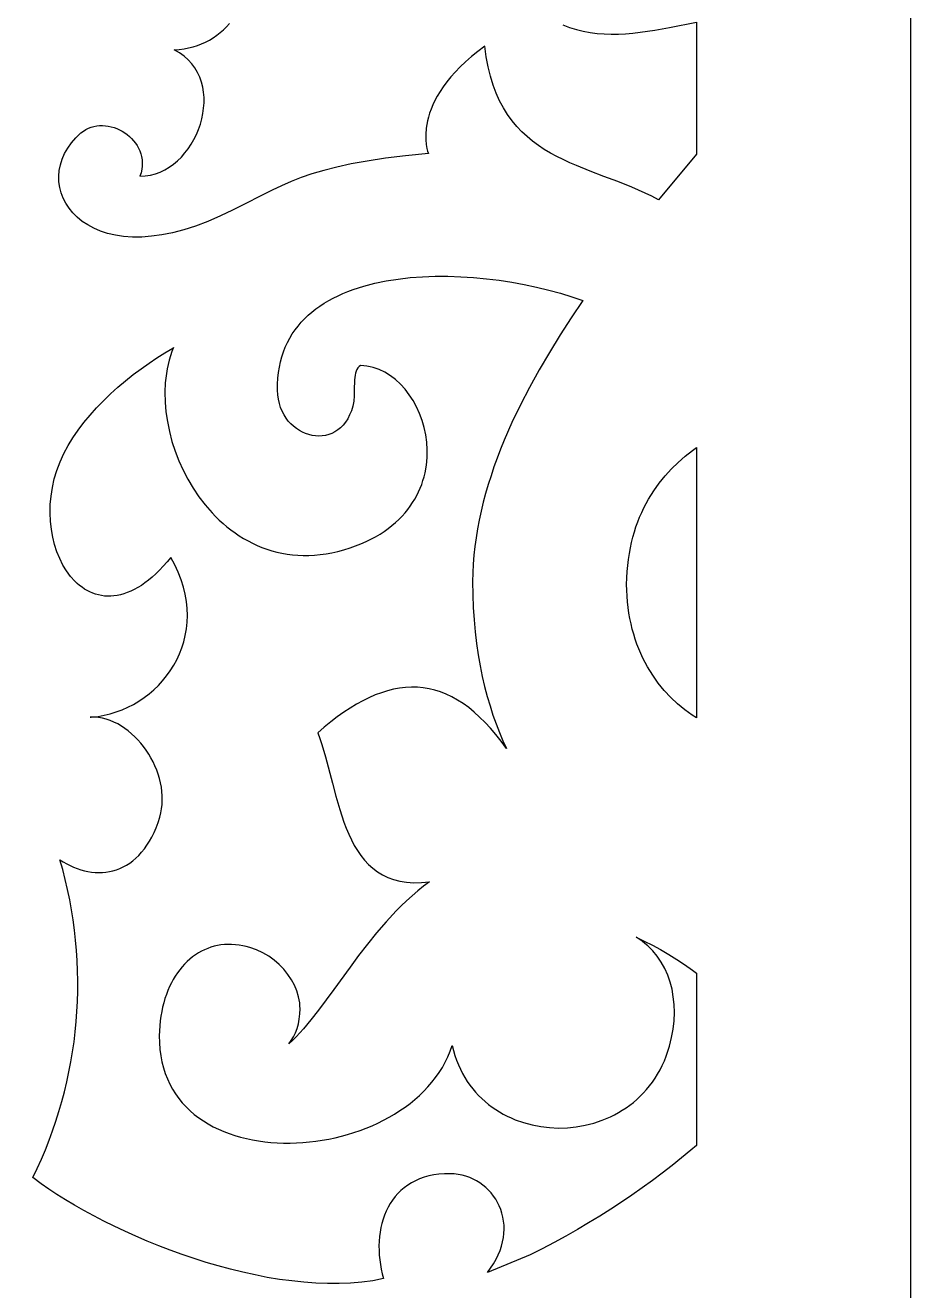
# Model space of a CAD drawing. Extents: x 2655 to 3655, y -2457 to -457.
# Drawn here: x 3448 to 3654.7, y -1436.6 to -1140.9 of the extents above; entities that cross this region are included whole.
import ezdxf

# ---------------------------------------------------------------- set-up
doc = ezdxf.new("R2010")
doc.units = 0
doc.layers.add('LAYER_1', color=18, linetype='CONTINUOUS')

msp = doc.modelspace()

# ---------------------------------------------------------------- linework, layer by layer
at = {"layer": 'LAYER_1'}
for points in [[(2654.71, -2456.51), (3654.71, -2456.51), (3654.71, -456.51), (2654.71, -456.51)], [(3549.64, -1199.66), (3552.64, -1199.85), (3555.64, -1200.13), (3558.62, -1200.5), (3561.58, -1200.95), (3564.5, -1201.49), (3567.37, -1202.1), (3570.19, -1202.78), (3572.93, -1203.53), (3575.59, -1204.35), (3578.15, -1205.23), (3575.45, -1209.24), (3572.85, -1213.28), (3570.35, -1217.34), (3567.97, -1221.42), (3565.71, -1225.52), (3563.59, -1229.63), (3561.62, -1233.76), (3559.81, -1237.89), (3558.97, -1239.96), (3558.18, -1242.03), (3557.42, -1244.1), (3556.72, -1246.17), (3556.06, -1248.24), (3555.46, -1250.31), (3554.9, -1252.38), (3554.4, -1254.45), (3553.95, -1256.51), (3553.56, -1258.58), (3553.22, -1260.64), (3552.94, -1262.7), (3552.72, -1264.75), (3552.56, -1266.8), (3552.47, -1268.85), (3552.43, -1270.9), (3552.43, -1270.9), (3552.47, -1273.97), (3552.59, -1276.96), (3552.77, -1279.86), (3553.03, -1282.67), (3553.35, -1285.39), (3553.74, -1288.03), (3554.18, -1290.58), (3554.68, -1293.05), (3555.23, -1295.43), (3555.84, -1297.74), (3556.49, -1299.96), (3557.18, -1302.11), (3557.91, -1304.17), (3558.68, -1306.16), (3559.48, -1308.08), (3560.31, -1309.91), (3559.08, -1308.22), (3557.84, -1306.64), (3556.59, -1305.16), (3555.34, -1303.8), (3554.07, -1302.54), (3552.8, -1301.39), (3551.51, -1300.35), (3550.22, -1299.41), (3548.92, -1298.58), (3547.6, -1297.85), (3546.28, -1297.22), (3544.95, -1296.69), (3543.61, -1296.27), (3542.26, -1295.94), (3540.91, -1295.72), (3539.54, -1295.59), (3538.16, -1295.56), (3536.77, -1295.63), (3535.37, -1295.79), (3533.96, -1296.05), (3532.54, -1296.4), (3531.12, -1296.85), (3529.68, -1297.39), (3528.23, -1298.02), (3526.77, -1298.74), (3525.3, -1299.55), (3523.82, -1300.45), (3522.33, -1301.44), (3520.83, -1302.51), (3519.31, -1303.67), (3517.79, -1304.92), (3516.26, -1306.25), (3516.26, -1306.25), (3516.76, -1307.59), (3517.23, -1308.98), (3518.11, -1311.88), (3519.72, -1317.97), (3520.53, -1321.06), (3521.41, -1324.12), (3522.39, -1327.08), (3522.93, -1328.51), (3523.51, -1329.9), (3524.13, -1331.24), (3524.81, -1332.52), (3525.54, -1333.74), (3526.33, -1334.9), (3527.19, -1335.97), (3528.11, -1336.97), (3529.12, -1337.88), (3530.2, -1338.7), (3531.37, -1339.41), (3532.63, -1340.02), (3533.99, -1340.51), (3535.44, -1340.89), (3537, -1341.13), (3538.68, -1341.25), (3540.47, -1341.22), (3542.35, -1341.05), (3540.94, -1342.09), (3539.6, -1343.17), (3538.3, -1344.29), (3537.02, -1345.45), (3535.78, -1346.64), (3534.57, -1347.86), (3532.23, -1350.38), (3529.99, -1352.97), (3527.85, -1355.62), (3525.79, -1358.29), (3523.81, -1360.95), (3520.03, -1366.17), (3516.43, -1371.05), (3514.68, -1373.29), (3512.95, -1375.37), (3511.22, -1377.26), (3510.35, -1378.12), (3509.49, -1378.92), (3510.07, -1378.11), (3510.59, -1377.24), (3511.05, -1376.3), (3511.43, -1375.3), (3511.74, -1374.23), (3511.96, -1373.11), (3512.1, -1371.92), (3512.14, -1370.68), (3512.14, -1370.68), (3512.11, -1369.99), (3512.05, -1369.3), (3511.94, -1368.6), (3511.79, -1367.91), (3511.39, -1366.55), (3510.83, -1365.21), (3510.14, -1363.91), (3509.31, -1362.66), (3508.36, -1361.48), (3507.29, -1360.37), (3506.11, -1359.35), (3504.82, -1358.43), (3503.43, -1357.62), (3501.96, -1356.94), (3500.4, -1356.39), (3499.59, -1356.17), (3498.76, -1355.99), (3497.91, -1355.85), (3497.05, -1355.75), (3496.17, -1355.69), (3495.28, -1355.68), (3495.28, -1355.68), (3494.47, -1355.72), (3493.66, -1355.8), (3492.87, -1355.93), (3492.09, -1356.11), (3491.32, -1356.33), (3490.57, -1356.6), (3489.83, -1356.91), (3489.11, -1357.27), (3488.4, -1357.67), (3487.72, -1358.11), (3487.05, -1358.59), (3486.4, -1359.11), (3485.78, -1359.68), (3485.18, -1360.28), (3484.6, -1360.92), (3484.04, -1361.6), (3483.51, -1362.31), (3483.01, -1363.07), (3482.53, -1363.85), (3482.09, -1364.68), (3481.67, -1365.53), (3481.28, -1366.42), (3480.92, -1367.35), (3480.6, -1368.3), (3480.31, -1369.29), (3480.05, -1370.31), (3479.83, -1371.36), (3479.64, -1372.43), (3479.49, -1373.54), (3479.38, -1374.67), (3479.31, -1375.83), (3479.28, -1377.02), (3479.28, -1377.02), (3479.3, -1378.62), (3479.42, -1380.18), (3479.61, -1381.67), (3479.89, -1383.11), (3480.24, -1384.5), (3480.66, -1385.83), (3481.16, -1387.1), (3481.73, -1388.32), (3482.37, -1389.49), (3483.07, -1390.6), (3483.83, -1391.66), (3484.65, -1392.67), (3485.53, -1393.62), (3486.47, -1394.52), (3487.45, -1395.37), (3488.49, -1396.17), (3489.57, -1396.91), (3490.7, -1397.6), (3491.87, -1398.25), (3493.08, -1398.84), (3494.33, -1399.38), (3495.61, -1399.87), (3496.93, -1400.31), (3498.27, -1400.7), (3499.64, -1401.04), (3501.04, -1401.34), (3502.46, -1401.58), (3503.9, -1401.78), (3505.35, -1401.92), (3506.82, -1402.03), (3508.31, -1402.08), (3509.8, -1402.08), (3511.3, -1402.04), (3512.8, -1401.96), (3514.31, -1401.82), (3515.81, -1401.64), (3517.32, -1401.42), (3518.82, -1401.15), (3520.31, -1400.84), (3521.78, -1400.48), (3523.25, -1400.07), (3524.7, -1399.63), (3526.14, -1399.13), (3527.55, -1398.6), (3528.94, -1398.02), (3530.31, -1397.4), (3531.64, -1396.74), (3532.95, -1396.04), (3534.22, -1395.29), (3535.46, -1394.5), (3536.66, -1393.67), (3537.83, -1392.8), (3538.94, -1391.89), (3540.01, -1390.94), (3541.04, -1389.95), (3542.01, -1388.92), (3542.93, -1387.85), (3543.8, -1386.74), (3544.61, -1385.6), (3545.36, -1384.41), (3546.04, -1383.19), (3546.66, -1381.92), (3547.21, -1380.63), (3547.69, -1379.29), (3547.69, -1379.29), (3547.98, -1380.46), (3548.31, -1381.6), (3548.69, -1382.7), (3549.11, -1383.77), (3549.57, -1384.8), (3550.07, -1385.79), (3550.61, -1386.74), (3551.19, -1387.66), (3551.8, -1388.54), (3552.45, -1389.38), (3553.13, -1390.19), (3553.84, -1390.96), (3554.58, -1391.69), (3555.36, -1392.39), (3556.15, -1393.05), (3556.98, -1393.67), (3557.83, -1394.25), (3558.7, -1394.8), (3559.59, -1395.31), (3560.5, -1395.79), (3561.43, -1396.22), (3562.38, -1396.62), (3564.32, -1397.31), (3566.32, -1397.84), (3568.35, -1398.23), (3570.41, -1398.47), (3572.48, -1398.56), (3574.56, -1398.49), (3576.63, -1398.28), (3578.69, -1397.92), (3580.71, -1397.41), (3582.69, -1396.74), (3584.62, -1395.93), (3585.56, -1395.46), (3586.48, -1394.96), (3587.38, -1394.42), (3588.26, -1393.84), (3589.12, -1393.22), (3589.96, -1392.57), (3590.77, -1391.88), (3591.56, -1391.15), (3592.31, -1390.38), (3593.04, -1389.57), (3593.74, -1388.73), (3594.4, -1387.85), (3595.03, -1386.93), (3595.63, -1385.97), (3596.19, -1384.97), (3596.71, -1383.94), (3597.19, -1382.86), (3597.63, -1381.75), (3598.03, -1380.6), (3598.39, -1379.41), (3598.39, -1379.41), (3598.88, -1377.41), (3599.23, -1375.44), (3599.45, -1373.5), (3599.53, -1371.59), (3599.48, -1369.72), (3599.29, -1367.91), (3598.98, -1366.15), (3598.54, -1364.46), (3597.97, -1362.83), (3597.28, -1361.29), (3596.47, -1359.82), (3595.53, -1358.45), (3594.48, -1357.17), (3593.3, -1356), (3592.67, -1355.45), (3592.01, -1354.93), (3591.32, -1354.45), (3590.61, -1353.99), (3592.52, -1354.87), (3594.43, -1355.84), (3596.33, -1356.89), (3598.22, -1358), (3600.08, -1359.17), (3601.93, -1360.39), (3603.75, -1361.65), (3604.71, -1362.35), (3604.71, -1402.63), (3603.4, -1403.75), (3601.22, -1405.56), (3598.99, -1407.35), (3596.71, -1409.11), (3594.39, -1410.85), (3592.03, -1412.56), (3589.62, -1414.25), (3587.16, -1415.91), (3584.66, -1417.54), (3582.11, -1419.15), (3579.52, -1420.73), (3576.88, -1422.28), (3574.19, -1423.81), (3571.46, -1425.31), (3568.69, -1426.78), (3565.87, -1428.23), (3555.87, -1432.29), (3555.87, -1432.29), (3556.64, -1431.28), (3557.32, -1430.26), (3557.91, -1429.24), (3558.41, -1428.21), (3558.84, -1427.19), (3559.18, -1426.18), (3559.44, -1425.17), (3559.63, -1424.16), (3559.74, -1423.17), (3559.78, -1422.2), (3559.76, -1421.24), (3559.66, -1420.3), (3559.5, -1419.38), (3559.28, -1418.48), (3559, -1417.61), (3558.66, -1416.77), (3558.26, -1415.96), (3557.81, -1415.19), (3557.31, -1414.45), (3556.76, -1413.74), (3556.17, -1413.08), (3555.53, -1412.47), (3554.84, -1411.9), (3554.12, -1411.37), (3553.36, -1410.9), (3552.56, -1410.48), (3551.74, -1410.12), (3550.88, -1409.82), (3549.99, -1409.57), (3549.07, -1409.39), (3548.14, -1409.28), (3547.18, -1409.23), (3547.18, -1409.23), (3545.85, -1409.26), (3544.57, -1409.36), (3543.36, -1409.53), (3542.2, -1409.77), (3541.1, -1410.08), (3540.06, -1410.45), (3539.08, -1410.88), (3538.15, -1411.37), (3537.28, -1411.92), (3536.46, -1412.51), (3535.7, -1413.16), (3534.99, -1413.86), (3534.34, -1414.6), (3533.74, -1415.39), (3533.19, -1416.21), (3532.7, -1417.07), (3532.25, -1417.97), (3531.86, -1418.89), (3531.53, -1419.85), (3531.24, -1420.84), (3531, -1421.84), (3530.82, -1422.87), (3530.68, -1423.92), (3530.6, -1424.98), (3530.56, -1426.06), (3530.57, -1427.15), (3530.63, -1428.25), (3530.74, -1429.35), (3530.89, -1430.46), (3531.09, -1431.56), (3531.34, -1432.66), (3531.63, -1433.76), (3531.63, -1433.76), (3529.13, -1434.23), (3526.56, -1434.57), (3523.94, -1434.79), (3521.26, -1434.9), (3518.55, -1434.9), (3515.79, -1434.8), (3513, -1434.6), (3510.18, -1434.3), (3507.34, -1433.92), (3504.49, -1433.45), (3501.63, -1432.89), (3498.76, -1432.26), (3495.9, -1431.56), (3493.05, -1430.79), (3490.21, -1429.95), (3487.39, -1429.06), (3484.6, -1428.11), (3481.84, -1427.11), (3479.13, -1426.07), (3476.45, -1424.98), (3473.83, -1423.86), (3471.26, -1422.7), (3468.76, -1421.52), (3466.32, -1420.31), (3463.96, -1419.08), (3461.68, -1417.84), (3459.48, -1416.59), (3457.38, -1415.33), (3455.38, -1414.08), (3453.48, -1412.82), (3451.69, -1411.57), (3449.72, -1410.16), (3450.76, -1408.01), (3451.74, -1405.84), (3452.67, -1403.64), (3453.55, -1401.43), (3454.37, -1399.19), (3455.14, -1396.94), (3455.85, -1394.68), (3456.52, -1392.39), (3457.12, -1390.1), (3457.68, -1387.79), (3458.18, -1385.46), (3458.63, -1383.13), (3459.02, -1380.79), (3459.36, -1378.44), (3459.64, -1376.08), (3459.87, -1373.71), (3460.05, -1371.34), (3460.17, -1368.97), (3460.23, -1366.59), (3460.24, -1364.21), (3460.2, -1361.83), (3460.1, -1359.44), (3459.95, -1357.06), (3459.74, -1354.69), (3459.47, -1352.31), (3459.15, -1349.94), (3458.78, -1347.58), (3458.35, -1345.22), (3457.86, -1342.87), (3457.32, -1340.53), (3456.72, -1338.2), (3456.07, -1335.88), (3456.85, -1336.39), (3457.65, -1336.85), (3458.46, -1337.26), (3459.28, -1337.64), (3460.11, -1337.96), (3460.94, -1338.24), (3461.78, -1338.47), (3462.62, -1338.65), (3463.47, -1338.78), (3464.31, -1338.86), (3465.15, -1338.89), (3465.99, -1338.87), (3466.82, -1338.8), (3467.65, -1338.66), (3468.46, -1338.48), (3469.27, -1338.24), (3470.07, -1337.94), (3470.85, -1337.58), (3471.61, -1337.16), (3472.36, -1336.68), (3473.09, -1336.15), (3473.8, -1335.55), (3474.49, -1334.88), (3475.15, -1334.15), (3475.79, -1333.36), (3476.4, -1332.51), (3476.98, -1331.58), (3477.53, -1330.59), (3478.05, -1329.53), (3478.53, -1328.4), (3478.98, -1327.2), (3479.39, -1325.92), (3479.39, -1325.92), (3479.64, -1324.96), (3479.82, -1323.98), (3479.93, -1322.98), (3479.98, -1321.98), (3479.96, -1320.97), (3479.89, -1319.95), (3479.75, -1318.94), (3479.56, -1317.92), (3479.31, -1316.92), (3479.01, -1315.92), (3478.66, -1314.94), (3478.27, -1313.97), (3477.82, -1313.01), (3477.33, -1312.08), (3476.8, -1311.18), (3476.22, -1310.3), (3475.61, -1309.45), (3474.96, -1308.64), (3474.28, -1307.86), (3473.56, -1307.13), (3472.81, -1306.43), (3472.04, -1305.79), (3471.24, -1305.19), (3470.41, -1304.65), (3469.56, -1304.16), (3468.69, -1303.73), (3467.8, -1303.36), (3466.9, -1303.06), (3465.98, -1302.82), (3465.05, -1302.66), (3464.11, -1302.57), (3463.16, -1302.56), (3463.34, -1302.56), (3464.98, -1302.39), (3466.42, -1302.14), (3467.84, -1301.79), (3469.24, -1301.36), (3470.61, -1300.85), (3471.94, -1300.26), (3473.24, -1299.58), (3474.5, -1298.84), (3475.72, -1298.01), (3476.88, -1297.12), (3478, -1296.16), (3479.06, -1295.14), (3480.05, -1294.06), (3480.98, -1292.91), (3481.85, -1291.71), (3482.64, -1290.45), (3483.35, -1289.15), (3483.98, -1287.79), (3484.52, -1286.39), (3484.98, -1284.95), (3485.34, -1283.46), (3485.61, -1281.94), (3485.77, -1280.39), (3485.82, -1278.8), (3485.77, -1277.18), (3485.6, -1275.53), (3485.31, -1273.86), (3484.9, -1272.17), (3484.37, -1270.46), (3483.7, -1268.73), (3482.9, -1266.99), (3481.96, -1265.24), (3481.96, -1265.24), (3481.08, -1266.3), (3480.21, -1267.29), (3479.34, -1268.21), (3478.48, -1269.06), (3477.62, -1269.84), (3476.76, -1270.55), (3475.92, -1271.19), (3475.08, -1271.78), (3474.25, -1272.29), (3473.42, -1272.75), (3472.61, -1273.14), (3471.8, -1273.48), (3471.01, -1273.76), (3470.22, -1273.98), (3469.45, -1274.14), (3468.69, -1274.25), (3467.94, -1274.31), (3467.2, -1274.31), (3466.47, -1274.27), (3465.76, -1274.17), (3465.07, -1274.03), (3464.39, -1273.84), (3463.72, -1273.61), (3463.08, -1273.33), (3462.44, -1273.01), (3461.83, -1272.65), (3461.23, -1272.24), (3460.66, -1271.8), (3460.1, -1271.32), (3459.56, -1270.81), (3458.54, -1269.68), (3457.61, -1268.41), (3456.77, -1267.03), (3456.02, -1265.54), (3455.37, -1263.95), (3454.83, -1262.27), (3454.39, -1260.51), (3454.07, -1258.69), (3453.86, -1256.81), (3453.78, -1254.88), (3453.82, -1252.92), (3453.99, -1250.93), (3454.3, -1248.93), (3454.75, -1246.92), (3455.34, -1244.91), (3456.09, -1242.92), (3456.98, -1240.96), (3456.98, -1240.96), (3457.98, -1239.11), (3459.1, -1237.29), (3460.34, -1235.49), (3461.68, -1233.72), (3463.12, -1231.99), (3464.64, -1230.3), (3466.24, -1228.65), (3467.9, -1227.05), (3469.62, -1225.49), (3471.39, -1223.99), (3473.19, -1222.55), (3475.02, -1221.17), (3476.87, -1219.86), (3478.72, -1218.62), (3480.57, -1217.45), (3482.42, -1216.36), (3482.48, -1216.36), (3482.59, -1216.18), (3482.59, -1216.18), (3482.22, -1217.14), (3481.88, -1218.13), (3481.58, -1219.14), (3481.32, -1220.17), (3481.11, -1221.22), (3480.93, -1222.28), (3480.78, -1223.36), (3480.68, -1224.45), (3480.58, -1226.68), (3480.63, -1228.94), (3480.82, -1231.23), (3481.15, -1233.53), (3481.63, -1235.83), (3482.23, -1238.13), (3482.97, -1240.41), (3483.84, -1242.65), (3484.83, -1244.85), (3485.95, -1247), (3487.18, -1249.08), (3488.54, -1251.08), (3490.01, -1253), (3491.59, -1254.81), (3492.42, -1255.67), (3493.27, -1256.51), (3494.16, -1257.31), (3495.07, -1258.08), (3496.01, -1258.82), (3496.97, -1259.52), (3497.95, -1260.18), (3498.96, -1260.81), (3500, -1261.4), (3501.06, -1261.94), (3502.14, -1262.44), (3503.25, -1262.9), (3504.38, -1263.31), (3505.53, -1263.68), (3506.7, -1263.99), (3507.9, -1264.26), (3509.11, -1264.48), (3510.35, -1264.64), (3511.61, -1264.74), (3512.89, -1264.8), (3514.19, -1264.79), (3515.5, -1264.73), (3516.84, -1264.6), (3518.2, -1264.42), (3519.57, -1264.17), (3520.96, -1263.85), (3522.37, -1263.47), (3523.8, -1263.03), (3523.8, -1263.03), (3525.1, -1262.57), (3526.35, -1262.07), (3527.55, -1261.55), (3528.69, -1260.99), (3529.77, -1260.41), (3530.81, -1259.8), (3531.79, -1259.16), (3532.72, -1258.5), (3533.6, -1257.81), (3534.44, -1257.1), (3535.22, -1256.37), (3535.96, -1255.62), (3536.65, -1254.85), (3537.29, -1254.07), (3537.88, -1253.26), (3538.43, -1252.44), (3538.94, -1251.61), (3539.41, -1250.77), (3539.83, -1249.91), (3540.2, -1249.05), (3540.54, -1248.18), (3540.84, -1247.29), (3541.09, -1246.41), (3541.31, -1245.52), (3541.63, -1243.72), (3541.8, -1241.92), (3541.83, -1240.13), (3541.73, -1238.36), (3541.49, -1236.61), (3541.13, -1234.9), (3540.65, -1233.23), (3540.05, -1231.62), (3539.35, -1230.08), (3538.55, -1228.61), (3537.65, -1227.23), (3536.67, -1225.95), (3535.6, -1224.78), (3534.45, -1223.72), (3533.23, -1222.8), (3531.95, -1222), (3530.6, -1221.36), (3529.91, -1221.1), (3529.2, -1220.88), (3528.48, -1220.7), (3527.75, -1220.56), (3527.01, -1220.47), (3526.26, -1220.42), (3526.26, -1220.42), (3525.92, -1220.67), (3525.65, -1220.98), (3525.42, -1221.34), (3525.24, -1221.74), (3525.1, -1222.2), (3524.99, -1222.69), (3524.87, -1223.77), (3524.8, -1226.21), (3524.78, -1227.5), (3524.72, -1228.78), (3524.72, -1228.78), (3524.45, -1229.94), (3524.12, -1231), (3523.72, -1231.97), (3523.27, -1232.85), (3522.75, -1233.63), (3522.19, -1234.33), (3521.59, -1234.94), (3520.94, -1235.47), (3520.26, -1235.91), (3519.55, -1236.27), (3518.82, -1236.54), (3518.06, -1236.74), (3517.3, -1236.85), (3516.52, -1236.9), (3515.74, -1236.86), (3514.96, -1236.75), (3514.19, -1236.57), (3513.43, -1236.32), (3512.69, -1235.99), (3511.97, -1235.6), (3511.27, -1235.15), (3510.61, -1234.62), (3509.99, -1234.04), (3509.4, -1233.39), (3508.87, -1232.68), (3508.39, -1231.91), (3507.96, -1231.09), (3507.6, -1230.2), (3507.31, -1229.27), (3507.09, -1228.27), (3506.94, -1227.23), (3506.88, -1226.14), (3506.88, -1226.14), (3506.89, -1224.74), (3506.97, -1223.38), (3507.1, -1222.06), (3507.3, -1220.79), (3507.56, -1219.56), (3507.89, -1218.37), (3508.26, -1217.23), (3508.7, -1216.12), (3509.19, -1215.06), (3509.73, -1214.03), (3510.33, -1213.05), (3510.97, -1212.1), (3511.67, -1211.19), (3512.41, -1210.32), (3513.2, -1209.49), (3514.03, -1208.69), (3514.91, -1207.93), (3515.83, -1207.21), (3516.79, -1206.53), (3517.79, -1205.87), (3518.82, -1205.26), (3519.89, -1204.68), (3521, -1204.13), (3522.14, -1203.62), (3523.31, -1203.13), (3524.51, -1202.69), (3527, -1201.89), (3529.59, -1201.21), (3532.27, -1200.65), (3535.04, -1200.22), (3537.87, -1199.89), (3540.76, -1199.68), (3543.69, -1199.57), (3546.65, -1199.57)], [(3604.71, -1302.73), (3603.71, -1302.12), (3601.96, -1300.86), (3600.28, -1299.48), (3598.69, -1297.98), (3597.18, -1296.37), (3595.78, -1294.64), (3594.47, -1292.8), (3593.28, -1290.85), (3592.2, -1288.8), (3591.7, -1287.73), (3591.24, -1286.63), (3590.8, -1285.51), (3590.4, -1284.37), (3590.04, -1283.19), (3589.71, -1282), (3589.41, -1280.78), (3589.15, -1279.53), (3588.93, -1278.26), (3588.74, -1276.96), (3588.59, -1275.64), (3588.48, -1274.3), (3588.41, -1272.93), (3588.38, -1271.54), (3588.38, -1271.54), (3588.43, -1270.03), (3588.52, -1268.56), (3588.65, -1267.13), (3588.81, -1265.73), (3589.02, -1264.37), (3589.26, -1263.05), (3589.53, -1261.76), (3589.85, -1260.5), (3590.19, -1259.28), (3590.57, -1258.09), (3590.98, -1256.94), (3591.43, -1255.82), (3591.9, -1254.72), (3592.41, -1253.66), (3593.5, -1251.63), (3594.7, -1249.71), (3596.01, -1247.89), (3597.41, -1246.18), (3598.89, -1244.57), (3600.45, -1243.04), (3602.09, -1241.61), (3603.78, -1240.25), (3604.71, -1239.58)]]:
    msp.add_lwpolyline(points, close=True, dxfattribs=at)
msp.add_lwpolyline([(3573.51, -1140.84), (3575.08, -1141.43), (3576.66, -1141.92), (3578.26, -1142.31), (3579.87, -1142.6), (3581.5, -1142.81), (3583.13, -1142.93), (3584.78, -1142.98), (3586.45, -1142.97), (3588.12, -1142.89), (3589.81, -1142.75), (3591.51, -1142.57), (3594.95, -1142.08), (3598.43, -1141.46), (3604.71, -1140.23), (3604.71, -1171.01), (3595.82, -1181.69), (3595.82, -1181.69), (3594.29, -1180.88), (3592.74, -1180.13), (3589.57, -1178.73), (3586.34, -1177.45), (3583.09, -1176.22), (3579.86, -1175), (3576.68, -1173.71), (3575.12, -1173.04), (3573.58, -1172.32), (3572.07, -1171.57), (3570.6, -1170.77), (3569.17, -1169.91), (3567.78, -1168.99), (3566.44, -1168), (3565.15, -1166.94), (3563.91, -1165.79), (3562.74, -1164.56), (3561.63, -1163.23), (3560.59, -1161.79), (3559.62, -1160.25), (3558.73, -1158.59), (3557.93, -1156.8), (3557.21, -1154.89), (3556.58, -1152.83), (3556.05, -1150.64), (3555.62, -1148.29), (3555.29, -1145.78), (3555.29, -1145.78), (3553.66, -1147.02), (3552.15, -1148.24), (3550.77, -1149.45), (3549.51, -1150.65), (3548.36, -1151.84), (3547.33, -1153), (3546.39, -1154.15), (3545.56, -1155.28), (3544.82, -1156.38), (3544.18, -1157.46), (3543.61, -1158.51), (3543.13, -1159.53), (3542.72, -1160.52), (3542.37, -1161.47), (3542.1, -1162.4), (3541.88, -1163.28), (3541.71, -1164.13), (3541.59, -1164.93), (3541.48, -1166.41), (3541.49, -1167.71), (3541.6, -1168.8), (3541.75, -1169.68), (3541.91, -1170.33), (3542.09, -1170.87), (3542.09, -1170.87), (3536.79, -1171.42), (3532.06, -1172.01), (3527.83, -1172.64), (3524.07, -1173.32), (3520.7, -1174.05), (3517.67, -1174.82), (3514.92, -1175.64), (3512.41, -1176.51), (3510.06, -1177.44), (3507.82, -1178.41), (3505.64, -1179.44), (3503.45, -1180.52), (3498.86, -1182.86), (3496.33, -1184.12), (3493.57, -1185.44), (3493.57, -1185.44), (3490.6, -1186.73), (3487.75, -1187.82), (3485, -1188.7), (3482.37, -1189.39), (3479.85, -1189.9), (3477.45, -1190.23), (3475.16, -1190.39), (3472.99, -1190.39), (3470.94, -1190.24), (3469.01, -1189.96), (3467.21, -1189.54), (3465.53, -1189), (3463.98, -1188.34), (3462.56, -1187.58), (3461.27, -1186.73), (3460.11, -1185.78), (3459.09, -1184.76), (3458.2, -1183.67), (3457.45, -1182.52), (3456.83, -1181.31), (3456.36, -1180.07), (3456.04, -1178.79), (3455.85, -1177.48), (3455.81, -1176.16), (3455.93, -1174.83), (3456.19, -1173.5), (3456.6, -1172.19), (3457.16, -1170.89), (3457.88, -1169.62), (3458.76, -1168.39), (3459.79, -1167.2), (3460.99, -1166.07), (3460.99, -1166.07), (3461.54, -1165.64), (3462.13, -1165.27), (3462.74, -1164.96), (3463.36, -1164.72), (3464.01, -1164.54), (3464.67, -1164.42), (3465.34, -1164.35), (3466.01, -1164.34), (3466.69, -1164.39), (3467.36, -1164.48), (3468.03, -1164.63), (3468.7, -1164.82), (3469.35, -1165.06), (3469.98, -1165.34), (3470.6, -1165.67), (3471.2, -1166.04), (3471.77, -1166.45), (3472.31, -1166.89), (3472.81, -1167.38), (3473.28, -1167.89), (3473.71, -1168.44), (3474.1, -1169.02), (3474.44, -1169.63), (3474.72, -1170.27), (3474.96, -1170.94), (3475.13, -1171.62), (3475.25, -1172.33), (3475.29, -1173.06), (3475.27, -1173.81), (3475.18, -1174.58), (3475.01, -1175.36), (3474.76, -1176.15), (3474.76, -1176.15), (3476, -1176.1), (3477.2, -1175.92), (3478.36, -1175.62), (3479.49, -1175.21), (3480.57, -1174.69), (3481.61, -1174.07), (3482.6, -1173.36), (3483.54, -1172.57), (3484.43, -1171.7), (3485.26, -1170.76), (3486.03, -1169.76), (3486.73, -1168.7), (3487.37, -1167.59), (3487.94, -1166.44), (3488.44, -1165.26), (3488.86, -1164.05), (3489.2, -1162.82), (3489.46, -1161.57), (3489.63, -1160.32), (3489.72, -1159.06), (3489.72, -1157.82), (3489.62, -1156.59), (3489.42, -1155.38), (3489.13, -1154.2), (3488.72, -1153.06), (3488.22, -1151.96), (3487.6, -1150.9), (3486.87, -1149.91), (3486.03, -1148.98), (3485.06, -1148.12), (3483.98, -1147.34), (3482.76, -1146.64), (3482.76, -1146.64), (3483.93, -1146.56), (3485.05, -1146.41), (3486.13, -1146.21), (3487.18, -1145.95), (3488.18, -1145.64), (3489.15, -1145.27), (3490.09, -1144.84), (3490.98, -1144.37), (3491.85, -1143.84), (3492.68, -1143.27), (3493.48, -1142.65), (3494.24, -1141.98), (3494.98, -1141.27), (3495.69, -1140.51)], dxfattribs=at)

doc.saveas('drawing.dxf')
